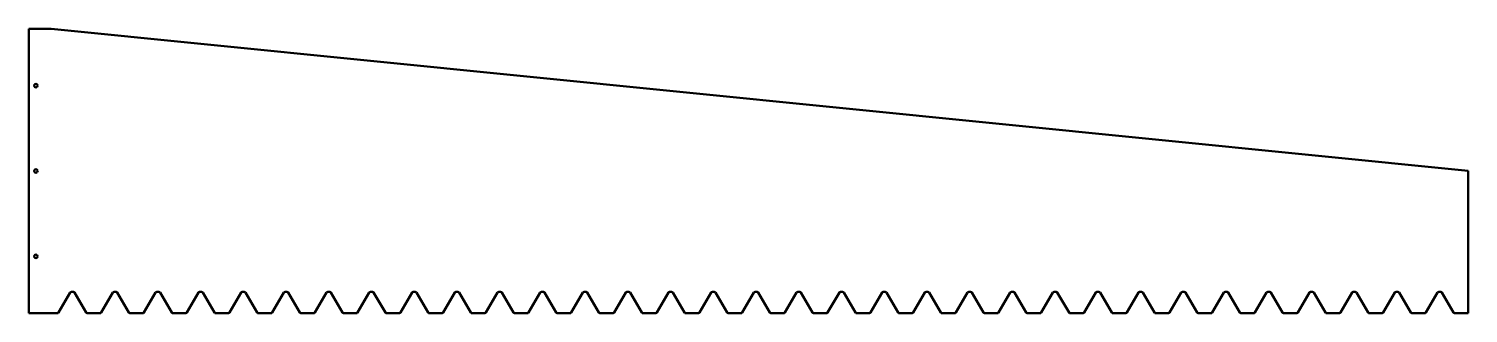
# Model space of a CAD drawing. Header units: millimetres. Extents: x -26 to 1995, y -400 to 0.
import ezdxf

# ---------------------------------------------------------------- set-up
doc = ezdxf.new("R2010")
doc.units = ezdxf.units.MM
doc.layers.add('IV_INTERIOR_PROFILES', color=7, linetype='Continuous', lineweight=50)
doc.layers.add('IV_OUTER_PROFILE', color=7, linetype='Continuous', lineweight=50)

msp = doc.modelspace()

# ---------------------------------------------------------------- linework, layer by layer
at = {"layer": 'IV_INTERIOR_PROFILES'}
for centre in [(-16, -80), (-16, -200), (-16, -320)]:
    msp.add_circle(centre, 2.55, dxfattribs=at)
at = {"layer": 'IV_OUTER_PROFILE'}
for p, q in [((5.3, 0), (-26, 0)), ((-26, 0), (-26, -400)), ((1995.2, -200), (5.3, 0)), ((1995.2, -400), (1995.2, -200)), ((32.2, -371), (15.8, -399)), ((36.6, -370), (33.9, -370)), ((54.7, -399), (38.3, -371)), ((92.2, -371), (75.8, -399)), ((96.6, -370), (93.9, -370)), ((114.7, -399), (98.3, -371)), ((152.2, -371), (135.8, -399)), ((156.6, -370), (153.9, -370)), ((174.7, -399), (158.3, -371)), ((212.2, -371), (195.8, -399)), ((216.6, -370), (213.9, -370)), ((234.7, -399), (218.3, -371)), ((272.2, -371), (255.8, -399)), ((276.6, -370), (273.9, -370)), ((294.7, -399), (278.3, -371)), ((332.2, -371), (315.8, -399)), ((336.6, -370), (333.9, -370)), ((354.7, -399), (338.3, -371)), ((392.2, -371), (375.8, -399)), ((396.6, -370), (393.9, -370)), ((414.7, -399), (398.3, -371)), ((452.2, -371), (435.8, -399)), ((456.6, -370), (453.9, -370)), ((474.7, -399), (458.3, -371)), ((512.2, -371), (495.8, -399)), ((516.6, -370), (513.9, -370)), ((534.7, -399), (518.3, -371)), ((572.2, -371), (555.8, -399)), ((576.6, -370), (573.9, -370)), ((594.7, -399), (578.3, -371)), ((632.2, -371), (615.8, -399)), ((636.6, -370), (633.9, -370)), ((654.7, -399), (638.3, -371)), ((692.2, -371), (675.8, -399)), ((696.6, -370), (693.9, -370)), ((714.7, -399), (698.3, -371)), ((752.2, -371), (735.8, -399)), ((756.6, -370), (753.9, -370)), ((774.7, -399), (758.3, -371)), ((812.2, -371), (795.8, -399)), ((816.6, -370), (813.9, -370)), ((834.7, -399), (818.3, -371)), ((872.2, -371), (855.8, -399)), ((876.6, -370), (873.9, -370)), ((894.7, -399), (878.3, -371)), ((932.2, -371), (915.8, -399)), ((936.6, -370), (933.9, -370)), ((954.7, -399), (938.3, -371)), ((992.2, -371), (975.8, -399)), ((996.6, -370), (993.9, -370)), ((1014.7, -399), (998.3, -371)), ((1052.2, -371), (1035.8, -399)), ((1056.6, -370), (1053.9, -370)), ((1074.7, -399), (1058.3, -371)), ((1112.2, -371), (1095.8, -399)), ((1116.6, -370), (1113.9, -370)), ((1134.7, -399), (1118.3, -371)), ((1172.2, -371), (1155.8, -399)), ((1176.6, -370), (1173.9, -370)), ((1194.7, -399), (1178.3, -371)), ((1232.2, -371), (1215.8, -399)), ((1236.6, -370), (1233.9, -370)), ((1254.7, -399), (1238.3, -371)), ((1292.2, -371), (1275.8, -399)), ((1296.6, -370), (1293.9, -370)), ((1314.7, -399), (1298.3, -371)), ((1352.2, -371), (1335.8, -399)), ((1356.6, -370), (1353.9, -370)), ((1374.7, -399), (1358.3, -371)), ((1412.2, -371), (1395.8, -399)), ((1416.6, -370), (1413.9, -370)), ((1434.7, -399), (1418.3, -371)), ((1472.2, -371), (1455.8, -399)), ((1476.6, -370), (1473.9, -370)), ((1494.7, -399), (1478.3, -371)), ((1532.2, -371), (1515.8, -399)), ((1536.6, -370), (1533.9, -370)), ((1554.7, -399), (1538.3, -371)), ((1592.2, -371), (1575.8, -399)), ((1596.6, -370), (1593.9, -370)), ((1614.7, -399), (1598.3, -371)), ((1652.2, -371), (1635.8, -399)), ((1656.6, -370), (1653.9, -370)), ((1674.7, -399), (1658.3, -371)), ((1712.2, -371), (1695.8, -399)), ((1716.6, -370), (1713.9, -370)), ((1734.7, -399), (1718.3, -371)), ((1772.2, -371), (1755.8, -399)), ((1776.6, -370), (1773.9, -370)), ((1794.7, -399), (1778.3, -371)), ((1832.2, -371), (1815.8, -399)), ((1836.6, -370), (1833.9, -370)), ((1854.7, -399), (1838.3, -371)), ((1892.2, -371), (1875.8, -399)), ((1896.6, -370), (1893.9, -370)), ((1914.7, -399), (1898.3, -371)), ((1952.2, -371), (1935.8, -399)), ((1956.6, -370), (1953.9, -370)), ((1974.7, -399), (1958.3, -371)), ((-26, -400), (14.1, -400)), ((56.4, -400), (74.1, -400)), ((116.4, -400), (134.1, -400)), ((176.4, -400), (194.1, -400)), ((236.4, -400), (254.1, -400)), ((296.4, -400), (314.1, -400)), ((356.4, -400), (374.1, -400)), ((416.4, -400), (434.1, -400)), ((476.4, -400), (494.1, -400)), ((536.4, -400), (554.1, -400)), ((596.4, -400), (614.1, -400)), ((656.4, -400), (674.1, -400)), ((716.4, -400), (734.1, -400)), ((776.4, -400), (794.1, -400)), ((836.4, -400), (854.1, -400)), ((896.4, -400), (914.1, -400)), ((956.4, -400), (974.1, -400)), ((1016.4, -400), (1034.1, -400)), ((1076.4, -400), (1094.1, -400)), ((1136.4, -400), (1154.1, -400)), ((1196.4, -400), (1214.1, -400)), ((1256.4, -400), (1274.1, -400)), ((1316.4, -400), (1334.1, -400)), ((1376.4, -400), (1394.1, -400)), ((1436.4, -400), (1454.1, -400)), ((1496.4, -400), (1514.1, -400)), ((1556.4, -400), (1574.1, -400)), ((1616.4, -400), (1634.1, -400)), ((1676.4, -400), (1694.1, -400)), ((1736.4, -400), (1754.1, -400)), ((1796.4, -400), (1814.1, -400)), ((1856.4, -400), (1874.1, -400)), ((1916.4, -400), (1934.1, -400)), ((1976.4, -400), (1995.2, -400))]:
    msp.add_line(p, q, dxfattribs=at)
for centre, start, end in [((33.9, -372), 90, 149.7436), ((36.6, -372), 30.2564, 90), ((93.9, -372), 90, 149.7436), ((96.6, -372), 30.2564, 90), ((153.9, -372), 90, 149.7436), ((156.6, -372), 30.2564, 90), ((213.9, -372), 90, 149.7436), ((216.6, -372), 30.2564, 90), ((273.9, -372), 90, 149.7436), ((276.6, -372), 30.2564, 90), ((333.9, -372), 90, 149.7436), ((336.6, -372), 30.2564, 90), ((393.9, -372), 90, 149.7436), ((396.6, -372), 30.2564, 90), ((453.9, -372), 90, 149.7436), ((456.6, -372), 30.2564, 90), ((513.9, -372), 90, 149.7436), ((516.6, -372), 30.2564, 90), ((573.9, -372), 90, 149.7436), ((576.6, -372), 30.2564, 90), ((633.9, -372), 90, 149.7436), ((636.6, -372), 30.2564, 90), ((693.9, -372), 90, 149.7436), ((696.6, -372), 30.2564, 90), ((753.9, -372), 90, 149.7436), ((756.6, -372), 30.2564, 90), ((813.9, -372), 90, 149.7436), ((816.6, -372), 30.2564, 90), ((873.9, -372), 90, 149.7436), ((876.6, -372), 30.2564, 90), ((933.9, -372), 90, 149.7436), ((936.6, -372), 30.2564, 90), ((993.9, -372), 90, 149.7436), ((996.6, -372), 30.2564, 90), ((1053.9, -372), 90, 149.7436), ((1056.6, -372), 30.2564, 90), ((1113.9, -372), 90, 149.7436), ((1116.6, -372), 30.2564, 90), ((1173.9, -372), 90, 149.7436), ((1176.6, -372), 30.2564, 90), ((1233.9, -372), 90, 149.7436), ((1236.6, -372), 30.2564, 90), ((1293.9, -372), 90, 149.7436), ((1296.6, -372), 30.2564, 90), ((1353.9, -372), 90, 149.7436), ((1356.6, -372), 30.2564, 90), ((1413.9, -372), 90, 149.7436), ((1416.6, -372), 30.2564, 90), ((1473.9, -372), 90, 149.7436), ((1476.6, -372), 30.2564, 90), ((1533.9, -372), 90, 149.7436), ((1536.6, -372), 30.2564, 90), ((1593.9, -372), 90, 149.7436), ((1596.6, -372), 30.2564, 90), ((1653.9, -372), 90, 149.7436), ((1656.6, -372), 30.2564, 90), ((1713.9, -372), 90, 149.7436), ((1716.6, -372), 30.2564, 90), ((1773.9, -372), 90, 149.7436), ((1776.6, -372), 30.2564, 90), ((1833.9, -372), 90, 149.7436), ((1836.6, -372), 30.2564, 90), ((1893.9, -372), 90, 149.7436), ((1896.6, -372), 30.2564, 90), ((1953.9, -372), 90, 149.7436), ((1956.6, -372), 30.2564, 90), ((14.1, -398), 270, 329.7436), ((56.4, -398), 210.2564, 270), ((74.1, -398), 270, 329.7436), ((116.4, -398), 210.2564, 270), ((134.1, -398), 270, 329.7436), ((176.4, -398), 210.2564, 270), ((194.1, -398), 270, 329.7436), ((236.4, -398), 210.2564, 270), ((254.1, -398), 270, 329.7436), ((296.4, -398), 210.2564, 270), ((314.1, -398), 270, 329.7436), ((356.4, -398), 210.2564, 270), ((374.1, -398), 270, 329.7436), ((416.4, -398), 210.2564, 270), ((434.1, -398), 270, 329.7436), ((476.4, -398), 210.2564, 270), ((494.1, -398), 270, 329.7436), ((536.4, -398), 210.2564, 270), ((554.1, -398), 270, 329.7436), ((596.4, -398), 210.2564, 270), ((614.1, -398), 270, 329.7436), ((656.4, -398), 210.2564, 270), ((674.1, -398), 270, 329.7436), ((716.4, -398), 210.2564, 270), ((734.1, -398), 270, 329.7436), ((776.4, -398), 210.2564, 270), ((794.1, -398), 270, 329.7436), ((836.4, -398), 210.2564, 270), ((854.1, -398), 270, 329.7436), ((896.4, -398), 210.2564, 270), ((914.1, -398), 270, 329.7436), ((956.4, -398), 210.2564, 270), ((974.1, -398), 270, 329.7436), ((1016.4, -398), 210.2564, 270), ((1034.1, -398), 270, 329.7436), ((1076.4, -398), 210.2564, 270), ((1094.1, -398), 270, 329.7436), ((1136.4, -398), 210.2564, 270), ((1154.1, -398), 270, 329.7436), ((1196.4, -398), 210.2564, 270), ((1214.1, -398), 270, 329.7436), ((1256.4, -398), 210.2564, 270), ((1274.1, -398), 270, 329.7436), ((1316.4, -398), 210.2564, 270), ((1334.1, -398), 270, 329.7436), ((1376.4, -398), 210.2564, 270), ((1394.1, -398), 270, 329.7436), ((1436.4, -398), 210.2564, 270), ((1454.1, -398), 270, 329.7436), ((1496.4, -398), 210.2564, 270), ((1514.1, -398), 270, 329.7436), ((1556.4, -398), 210.2564, 270), ((1574.1, -398), 270, 329.7436), ((1616.4, -398), 210.2564, 270), ((1634.1, -398), 270, 329.7436), ((1676.4, -398), 210.2564, 270), ((1694.1, -398), 270, 329.7436), ((1736.4, -398), 210.2564, 270), ((1754.1, -398), 270, 329.7436), ((1796.4, -398), 210.2564, 270), ((1814.1, -398), 270, 329.7436), ((1856.4, -398), 210.2564, 270), ((1874.1, -398), 270, 329.7436), ((1916.4, -398), 210.2564, 270), ((1934.1, -398), 270, 329.7436), ((1976.4, -398), 210.2564, 270)]:
    msp.add_arc(centre, 2, start, end, dxfattribs=at)

doc.saveas('drawing.dxf')
